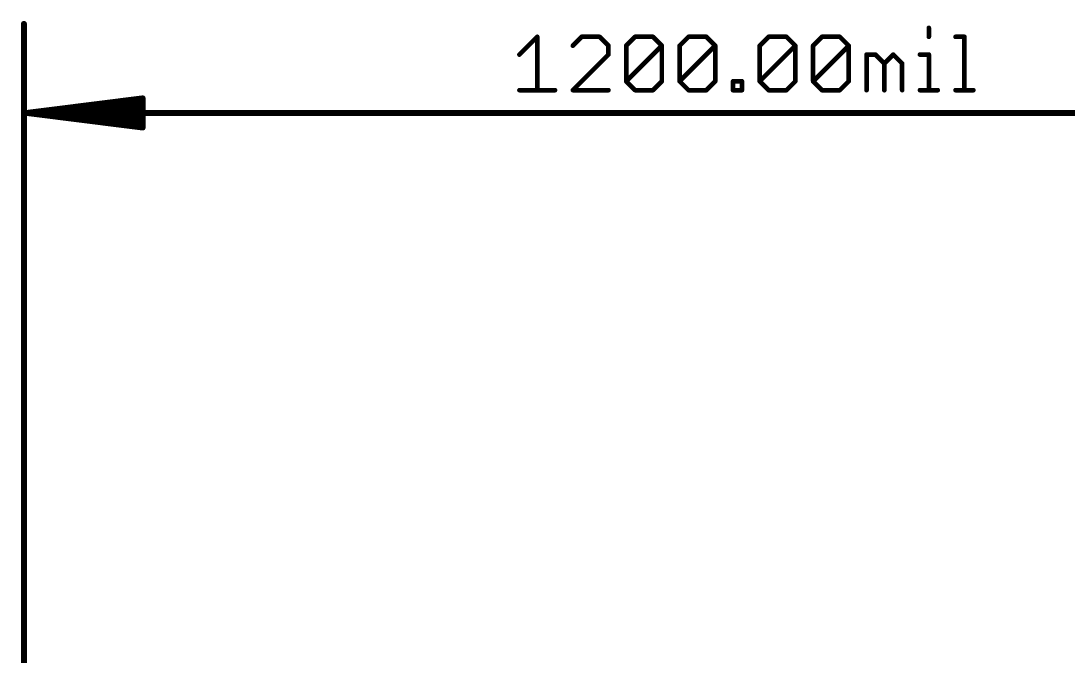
# Model space of a CAD drawing. Extents: x -1.41 to 8.41, y -3.01 to 3.01.
# Drawn here: x -0.003 to 0.9, y 1.232 to 1.779 of the extents above; entities that cross this region are included whole.
import ezdxf

# ---------------------------------------------------------------- set-up
doc = ezdxf.new("R2010")
doc.units = 0
doc.layers.add('47', color=253, linetype='CONTINUOUS')

msp = doc.modelspace()

# ---------------------------------------------------------------- linework, layer by layer
at = {"layer": '47'}
for points, const_width in [([(0.00128, 1.776772, 1), (-0.00128, 1.776772)], 0.002559), ([(0.78114, 1.773331, 1), (0.77914, 1.773331)], 0.002), ([(0.443519, 1.765657, 1), (0.441519, 1.765657)], 0.002), ([(0.443226, 1.76495, 1), (0.441812, 1.766364)], 0.002), ([(0.480885, 1.766657, 1), (0.480885, 1.764657)], 0.002), ([(0.481592, 1.76495, 1), (0.480178, 1.766364)], 0.002), ([(0.496938, 1.766364, 1), (0.495524, 1.76495)], 0.002), ([(0.496231, 1.764657, 1), (0.496231, 1.766657)], 0.002), ([(0.526924, 1.766657, 1), (0.526924, 1.764657)], 0.002), ([(0.527631, 1.76495, 1), (0.526217, 1.766364)], 0.002), ([(0.542978, 1.766364, 1), (0.541563, 1.76495)], 0.002), ([(0.54227, 1.764657, 1), (0.54227, 1.766657)], 0.002), ([(0.572963, 1.766657, 1), (0.572963, 1.764657)], 0.002), ([(0.57367, 1.76495, 1), (0.572256, 1.766364)], 0.002), ([(0.589017, 1.766364, 1), (0.587603, 1.76495)], 0.002), ([(0.58831, 1.764657, 1), (0.58831, 1.766657)], 0.002), ([(0.642022, 1.766657, 1), (0.642022, 1.764657)], 0.002), ([(0.642729, 1.76495, 1), (0.641315, 1.766364)], 0.002), ([(0.658076, 1.766364, 1), (0.656661, 1.76495)], 0.002), ([(0.657368, 1.764657, 1), (0.657368, 1.766657)], 0.002), ([(0.688061, 1.766657, 1), (0.688061, 1.764657)], 0.002), ([(0.688768, 1.76495, 1), (0.687354, 1.766364)], 0.002), ([(0.704115, 1.766364, 1), (0.702701, 1.76495)], 0.002), ([(0.703408, 1.764657, 1), (0.703408, 1.766657)], 0.002), ([(0.77914, 1.765657, 1), (0.78114, 1.765657)], 0.002), ([(0.803159, 1.766657, 1), (0.803159, 1.764657)], 0.002), ([(0.811833, 1.765657, 1), (0.809833, 1.765657)], 0.002), ([(0.810833, 1.764657, 1), (0.810833, 1.766657)], 0.002), ([(0.426465, 1.751018, 1), (0.427879, 1.749604)], 0.002), ([(0.472505, 1.758691, 1), (0.473919, 1.757277)], 0.002), ([(0.504904, 1.757984, 1), (0.502904, 1.757984)], 0.002), ([(0.502904, 1.750311, 1), (0.504904, 1.750311)], 0.002), ([(0.503197, 1.757277, 1), (0.504612, 1.758691)], 0.002), ([(0.504612, 1.749604, 1), (0.503197, 1.751018)], 0.002), ([(0.520251, 1.757984, 1), (0.518251, 1.757984)], 0.002), ([(0.518544, 1.758691, 1), (0.519958, 1.757277)], 0.002), ([(0.550944, 1.757984, 1), (0.548944, 1.757984)], 0.002), ([(0.550651, 1.757277, 1), (0.549237, 1.758691)], 0.002), ([(0.549237, 1.757277, 1), (0.550651, 1.758691)], 0.002), ([(0.56629, 1.757984, 1), (0.56429, 1.757984)], 0.002), ([(0.564583, 1.758691, 1), (0.565997, 1.757277)], 0.002), ([(0.596983, 1.757984, 1), (0.594983, 1.757984)], 0.002), ([(0.59669, 1.757277, 1), (0.595276, 1.758691)], 0.002), ([(0.595276, 1.757277, 1), (0.59669, 1.758691)], 0.002), ([(0.635349, 1.757984, 1), (0.633349, 1.757984)], 0.002), ([(0.633642, 1.758691, 1), (0.635056, 1.757277)], 0.002), ([(0.666042, 1.757984, 1), (0.664042, 1.757984)], 0.002), ([(0.665749, 1.757277, 1), (0.664335, 1.758691)], 0.002), ([(0.664335, 1.757277, 1), (0.665749, 1.758691)], 0.002), ([(0.681388, 1.757984, 1), (0.679388, 1.757984)], 0.002), ([(0.679681, 1.758691, 1), (0.681095, 1.757277)], 0.002), ([(0.712081, 1.757984, 1), (0.710081, 1.757984)], 0.002), ([(0.711788, 1.757277, 1), (0.710374, 1.758691)], 0.002), ([(0.710374, 1.757277, 1), (0.711788, 1.758691)], 0.002), ([(0.727427, 1.750311, 1), (0.725427, 1.750311)], 0.002), ([(0.726427, 1.751311, 1), (0.726427, 1.749311)], 0.002), ([(0.734808, 1.751018, 1), (0.733393, 1.749604)], 0.002), ([(0.734101, 1.749311, 1), (0.734101, 1.751311)], 0.002), ([(0.750154, 1.751018, 1), (0.74874, 1.749604)], 0.002), ([(0.750154, 1.749604, 1), (0.74874, 1.751018)], 0.002), ([(0.772467, 1.751311, 1), (0.772467, 1.749311)], 0.002), ([(0.78114, 1.750311, 1), (0.77914, 1.750311)], 0.002), ([(0.78014, 1.749311, 1), (0.78014, 1.751311)], 0.002), ([(0.742774, 1.742638, 1), (0.740774, 1.742638)], 0.002), ([(0.741067, 1.743345, 1), (0.742481, 1.741931)], 0.002), ([(0.741067, 1.741931, 1), (0.742481, 1.743345)], 0.002), ([(0.75812, 1.742638, 1), (0.75612, 1.742638)], 0.002), ([(0.756413, 1.741931, 1), (0.757827, 1.743345)], 0.002), ([(0.519958, 1.727998, 1), (0.518544, 1.726584)], 0.002), ([(0.518544, 1.727998, 1), (0.519958, 1.726584)], 0.002), ([(0.518251, 1.727291, 1), (0.520251, 1.727291)], 0.002), ([(0.548944, 1.727291, 1), (0.550944, 1.727291)], 0.002), ([(0.550651, 1.726584, 1), (0.549237, 1.727998)], 0.002), ([(0.565997, 1.727998, 1), (0.564583, 1.726584)], 0.002), ([(0.564583, 1.727998, 1), (0.565997, 1.726584)], 0.002), ([(0.56429, 1.727291, 1), (0.56629, 1.727291)], 0.002), ([(0.594983, 1.727291, 1), (0.596983, 1.727291)], 0.002), ([(0.59669, 1.726584, 1), (0.595276, 1.727998)], 0.002), ([(0.612329, 1.727291, 1), (0.610329, 1.727291)], 0.002), ([(0.611329, 1.728291, 1), (0.611329, 1.726291)], 0.002), ([(0.620002, 1.727291, 1), (0.618002, 1.727291)], 0.002), ([(0.619002, 1.726291, 1), (0.619002, 1.728291)], 0.002), ([(0.635056, 1.727998, 1), (0.633642, 1.726584)], 0.002), ([(0.633642, 1.727998, 1), (0.635056, 1.726584)], 0.002), ([(0.633349, 1.727291, 1), (0.635349, 1.727291)], 0.002), ([(0.664042, 1.727291, 1), (0.666042, 1.727291)], 0.002), ([(0.665749, 1.726584, 1), (0.664335, 1.727998)], 0.002), ([(0.681095, 1.727998, 1), (0.679681, 1.726584)], 0.002), ([(0.679681, 1.727998, 1), (0.681095, 1.726584)], 0.002), ([(0.679388, 1.727291, 1), (0.681388, 1.727291)], 0.002), ([(0.710081, 1.727291, 1), (0.712081, 1.727291)], 0.002), ([(0.711788, 1.726584, 1), (0.710374, 1.727998)], 0.002), ([(0.427172, 1.720618, 1), (0.427172, 1.718618)], 0.002), ([(0.441519, 1.719618, 1), (0.443519, 1.719618)], 0.002), ([(0.457865, 1.718618, 1), (0.457865, 1.720618)], 0.002), ([(0.473212, 1.720618, 1), (0.473212, 1.718618)], 0.002), ([(0.472505, 1.720325, 1), (0.473919, 1.718911)], 0.002), ([(0.503904, 1.718618, 1), (0.503904, 1.720618)], 0.002), ([(0.526924, 1.720618, 1), (0.526924, 1.718618)], 0.002), ([(0.526217, 1.718911, 1), (0.527631, 1.720325)], 0.002), ([(0.541563, 1.720325, 1), (0.542978, 1.718911)], 0.002), ([(0.54227, 1.718618, 1), (0.54227, 1.720618)], 0.002), ([(0.572963, 1.720618, 1), (0.572963, 1.718618)], 0.002), ([(0.572256, 1.718911, 1), (0.57367, 1.720325)], 0.002), ([(0.587603, 1.720325, 1), (0.589017, 1.718911)], 0.002), ([(0.58831, 1.718618, 1), (0.58831, 1.720618)], 0.002), ([(0.611329, 1.720618, 1), (0.611329, 1.718618)], 0.002), ([(0.610329, 1.719618, 1), (0.612329, 1.719618)], 0.002), ([(0.618002, 1.719618, 1), (0.620002, 1.719618)], 0.002), ([(0.619002, 1.718618, 1), (0.619002, 1.720618)], 0.002), ([(0.642022, 1.720618, 1), (0.642022, 1.718618)], 0.002), ([(0.641315, 1.718911, 1), (0.642729, 1.720325)], 0.002), ([(0.656661, 1.720325, 1), (0.658076, 1.718911)], 0.002), ([(0.657368, 1.718618, 1), (0.657368, 1.720618)], 0.002), ([(0.688061, 1.720618, 1), (0.688061, 1.718618)], 0.002), ([(0.687354, 1.718911, 1), (0.688768, 1.720325)], 0.002), ([(0.702701, 1.720325, 1), (0.704115, 1.718911)], 0.002), ([(0.703408, 1.718618, 1), (0.703408, 1.720618)], 0.002), ([(0.725427, 1.719618, 1), (0.727427, 1.719618)], 0.002), ([(0.740774, 1.719618, 1), (0.742774, 1.719618)], 0.002), ([(0.75612, 1.719618, 1), (0.75812, 1.719618)], 0.002), ([(0.772467, 1.720618, 1), (0.772467, 1.718618)], 0.002), ([(0.77914, 1.719618, 1), (0.78114, 1.719618)], 0.002), ([(0.787813, 1.718618, 1), (0.787813, 1.720618)], 0.002), ([(0.803159, 1.720618, 1), (0.803159, 1.718618)], 0.002), ([(0.809833, 1.719618, 1), (0.811833, 1.719618)], 0.002), ([(0.818506, 1.718618, 1), (0.818506, 1.720618)], 0.002), ([(0.103642, 1.712569, 1), (0.101083, 1.712569)], 0.002559), ([(0.102522, 1.711299, 1), (0.102202, 1.713838)], 0.002559), ([(0.102493, 1.708963, 1), (0.102232, 1.711509)], 0.002559), ([(0.102428, 1.70384, 1), (0.102297, 1.706396)], 0.002559), ([(0.002719, 1.70127, 1), (0.002399, 1.69873)], 0.002559), ([(0.002399, 1.70127, 1), (0.002719, 1.69873)], 0.002559), ([(0.002559, 1.70128, 1), (0.002559, 1.69872)], 0.002559), ([(0.002625, 1.701278, 1), (0.002494, 1.698722)], 0.002559), ([(0.00269, 1.701273, 1), (0.002429, 1.698727)], 0.002559), ([(0.002494, 1.701278, 1), (0.002625, 1.698722)], 0.002559), ([(0.002429, 1.701273, 1), (0.00269, 1.698727)], 0.002559), ([(0.102297, 1.693604, 1), (0.102428, 1.69616)], 0.002559), ([(0.101083, 1.687431, 1), (0.103642, 1.687431)], 0.002559), ([(0.102202, 1.686162, 1), (0.102522, 1.688701)], 0.002559), ([(0.102232, 1.688491, 1), (0.102493, 1.691037)], 0.002559)]:
    msp.add_lwpolyline(points, format="xyb", dxfattribs=dict(at, const_width=const_width))
for points, const_width in [([(0, 1.2), (0, 1.776772)], 0.005118), ([(0.78014, 1.773331), (0.78014, 1.765657)], 0.004), ([(0.427172, 1.750311), (0.442519, 1.765657)], 0.004), ([(0.442519, 1.765657), (0.442519, 1.719618)], 0.004), ([(0.480885, 1.765657), (0.473212, 1.757984)], 0.004), ([(0.496231, 1.765657), (0.480885, 1.765657)], 0.004), ([(0.503904, 1.757984), (0.496231, 1.765657)], 0.004), ([(0.519251, 1.757984), (0.526924, 1.765657)], 0.004), ([(0.526924, 1.765657), (0.54227, 1.765657)], 0.004), ([(0.54227, 1.765657), (0.549944, 1.757984)], 0.004), ([(0.56529, 1.757984), (0.572963, 1.765657)], 0.004), ([(0.572963, 1.765657), (0.58831, 1.765657)], 0.004), ([(0.58831, 1.765657), (0.595983, 1.757984)], 0.004), ([(0.634349, 1.757984), (0.642022, 1.765657)], 0.004), ([(0.642022, 1.765657), (0.657368, 1.765657)], 0.004), ([(0.657368, 1.765657), (0.665042, 1.757984)], 0.004), ([(0.680388, 1.757984), (0.688061, 1.765657)], 0.004), ([(0.688061, 1.765657), (0.703408, 1.765657)], 0.004), ([(0.703408, 1.765657), (0.711081, 1.757984)], 0.004), ([(0.803159, 1.765657), (0.810833, 1.765657)], 0.004), ([(0.810833, 1.765657), (0.810833, 1.719618)], 0.004), ([(0.473212, 1.719618), (0.503904, 1.750311)], 0.004), ([(0.503904, 1.750311), (0.503904, 1.757984)], 0.004), ([(0.519251, 1.727291), (0.519251, 1.757984)], 0.004), ([(0.519251, 1.727291), (0.549944, 1.757984)], 0.004), ([(0.549944, 1.757984), (0.549944, 1.727291)], 0.004), ([(0.56529, 1.727291), (0.56529, 1.757984)], 0.004), ([(0.56529, 1.727291), (0.595983, 1.757984)], 0.004), ([(0.595983, 1.757984), (0.595983, 1.727291)], 0.004), ([(0.634349, 1.727291), (0.634349, 1.757984)], 0.004), ([(0.634349, 1.727291), (0.665042, 1.757984)], 0.004), ([(0.665042, 1.757984), (0.665042, 1.727291)], 0.004), ([(0.680388, 1.727291), (0.680388, 1.757984)], 0.004), ([(0.680388, 1.727291), (0.711081, 1.757984)], 0.004), ([(0.711081, 1.757984), (0.711081, 1.727291)], 0.004), ([(0.726427, 1.719618), (0.726427, 1.750311)], 0.004), ([(0.726427, 1.750311), (0.734101, 1.750311)], 0.004), ([(0.734101, 1.750311), (0.741774, 1.742638)], 0.004), ([(0.741774, 1.742638), (0.749447, 1.750311)], 0.004), ([(0.749447, 1.750311), (0.75712, 1.742638)], 0.004), ([(0.772467, 1.750311), (0.78014, 1.750311)], 0.004), ([(0.78014, 1.750311), (0.78014, 1.719618)], 0.004), ([(0.741774, 1.742638), (0.741774, 1.719618)], 0.004), ([(0.75712, 1.742638), (0.75712, 1.719618)], 0.004), ([(0.526924, 1.719618), (0.519251, 1.727291)], 0.004), ([(0.549944, 1.727291), (0.54227, 1.719618)], 0.004), ([(0.572963, 1.719618), (0.56529, 1.727291)], 0.004), ([(0.595983, 1.727291), (0.58831, 1.719618)], 0.004), ([(0.611329, 1.719618), (0.611329, 1.727291)], 0.004), ([(0.611329, 1.727291), (0.619002, 1.727291)], 0.004), ([(0.619002, 1.727291), (0.619002, 1.719618)], 0.004), ([(0.642022, 1.719618), (0.634349, 1.727291)], 0.004), ([(0.665042, 1.727291), (0.657368, 1.719618)], 0.004), ([(0.688061, 1.719618), (0.680388, 1.727291)], 0.004), ([(0.711081, 1.727291), (0.703408, 1.719618)], 0.004), ([(0.427172, 1.719618), (0.457865, 1.719618)], 0.004), ([(0.503904, 1.719618), (0.473212, 1.719618)], 0.004), ([(0.54227, 1.719618), (0.526924, 1.719618)], 0.004), ([(0.58831, 1.719618), (0.572963, 1.719618)], 0.004), ([(0.619002, 1.719618), (0.611329, 1.719618)], 0.004), ([(0.657368, 1.719618), (0.642022, 1.719618)], 0.004), ([(0.703408, 1.719618), (0.688061, 1.719618)], 0.004), ([(0.772467, 1.719618), (0.787813, 1.719618)], 0.004), ([(0.803159, 1.719618), (0.818506, 1.719618)], 0.004), ([(0.002559, 1.7), (0.102362, 1.712569)], 0.005118), ([(0.002559, 1.7), (0.102362, 1.710236)], 0.005118), ([(0.002559, 1.7), (0.102362, 1.705118)], 0.005118), ([(0.102362, 1.712569), (0.102362, 1.687431)], 0.005118), ([(0.002559, 1.7), (1.197441, 1.7)], 0.005118), ([(0.102362, 1.687431), (0.002559, 1.7)], 0.005118), ([(0.102362, 1.694882), (0.002559, 1.7)], 0.005118), ([(0.102362, 1.689764), (0.002559, 1.7)], 0.005118)]:
    msp.add_lwpolyline(points, dxfattribs=dict(at, const_width=const_width))

doc.saveas('drawing.dxf')
